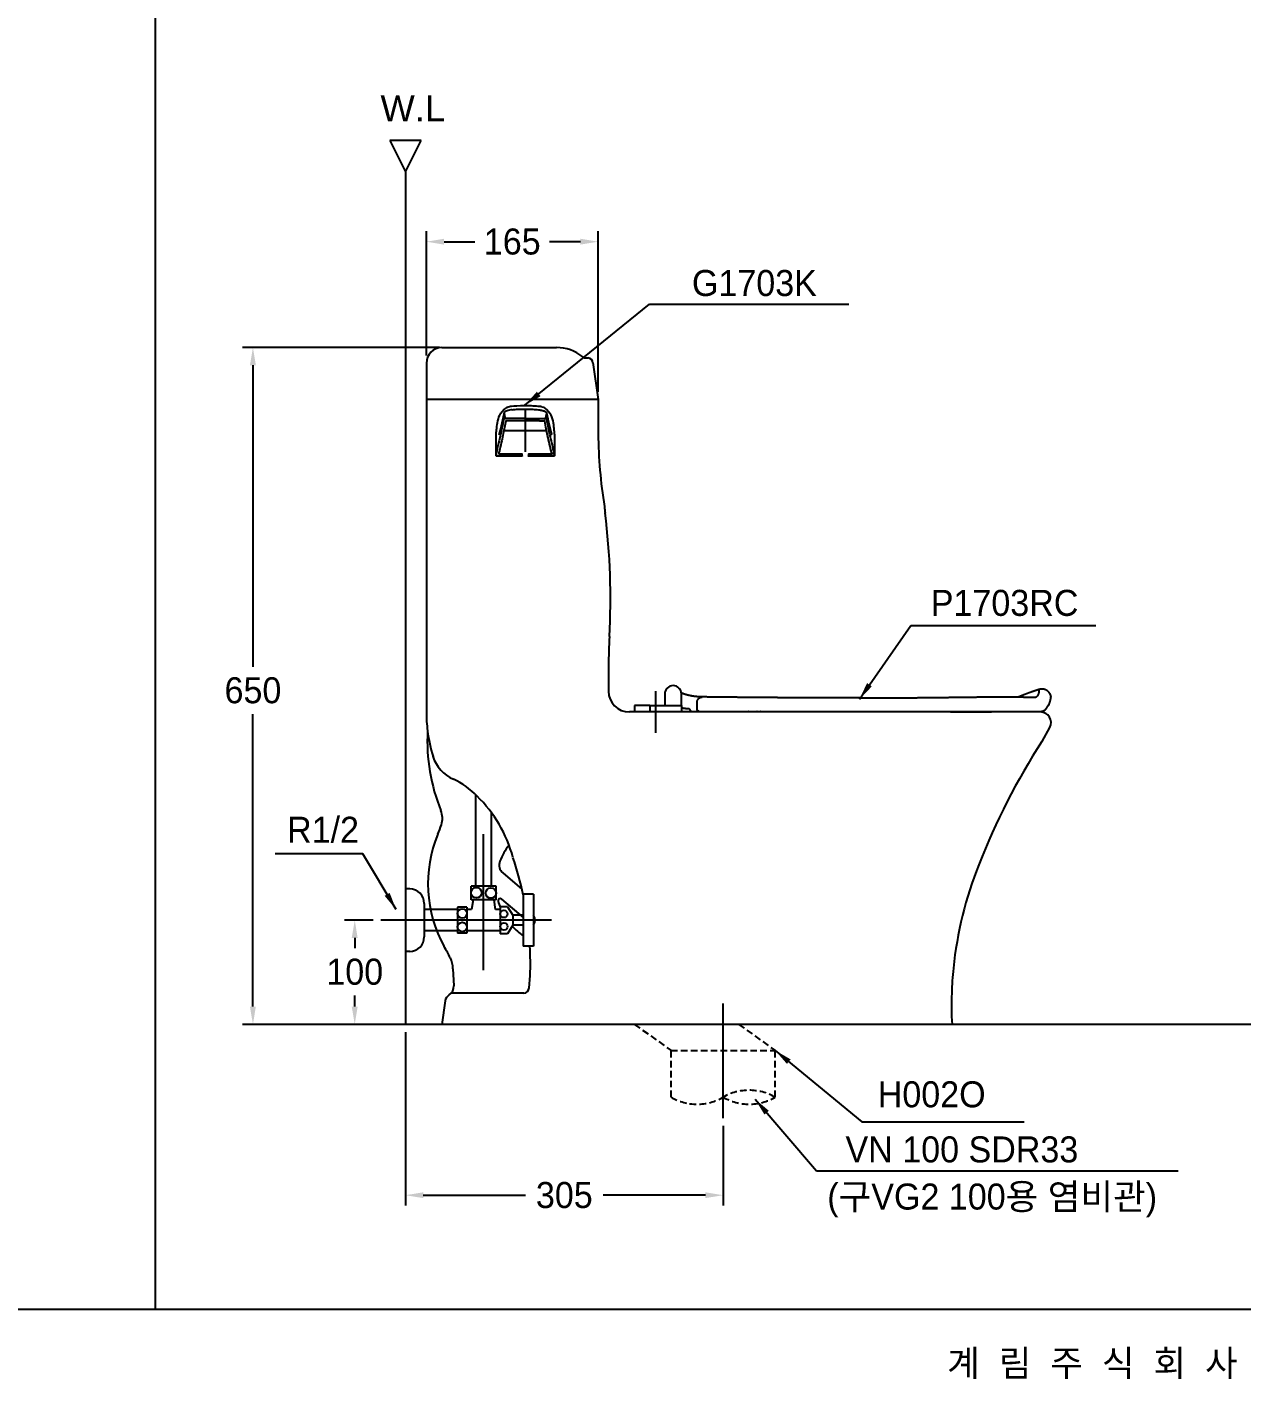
# Model space of a CAD drawing. Header units: millimetres. Extents: x 0 to 3847, y -67 to 2530.
# Drawn here: x 1923 to 3090, y -67 to 1232 of the extents above; entities that cross this region are included whole.
import ezdxf
from ezdxf.enums import TextEntityAlignment as Align
from ezdxf.lldxf.tags import DXFTag

# ---------------------------------------------------------------- set-up
doc = ezdxf.new("R2010")
doc.units = ezdxf.units.MM
doc.linetypes.add('DASHED2', pattern=[9.525, 6.35, -3.175])
for name, color, linetype in [('TEXT', 7, 'Continuous'), ('내부선 및 부속', 4, 'Continuous'), ('도각라인', 255, 'Continuous'), ('외형선', 3, 'Continuous'), ('점선', 6, 'DASHED2'), ('중심선', 1, 'DASHED'), ('치수선', 7, 'Continuous')]:
    doc.layers.add(name, color=color, linetype=linetype)
doc.styles.add('____', font='')
doc.styles.add('타이틀', font='H2GTRM.TTF', dxfattribs={"height": 25})
doc.styles.get('____').set_extended_font_data('굴림')
tags = doc.linetypes.add('DASHDOT', pattern=[70, 31, -13, 13, -13]).pattern_tags.tags
tags[10:11] = [DXFTag(74, 4), DXFTag(75, 0), DXFTag(340, '0'), DXFTag(46, 0.0), DXFTag(50, 0.0), DXFTag(44, 0.0), DXFTag(45, 0.0)]
tags[8:9] = [DXFTag(74, 4), DXFTag(75, 0), DXFTag(340, '0'), DXFTag(46, 0.0), DXFTag(50, 0.0), DXFTag(44, 0.0), DXFTag(45, 0.0)]
tags[6:7] = [DXFTag(74, 4), DXFTag(75, 0), DXFTag(340, '0'), DXFTag(46, 0.0), DXFTag(50, 0.0), DXFTag(44, 0.0), DXFTag(45, 0.0)]
tags[4:5] = [DXFTag(74, 4), DXFTag(75, 0), DXFTag(340, '0'), DXFTag(46, 0.0), DXFTag(50, 0.0), DXFTag(44, 0.0), DXFTag(45, 0.0)]
tags = doc.linetypes.add('DASHED', pattern=[25.72, 12.86, -12.86]).pattern_tags.tags
tags[6:7] = [DXFTag(74, 4), DXFTag(75, 0), DXFTag(340, '0'), DXFTag(46, 0.0), DXFTag(50, 0.0), DXFTag(44, 0.0), DXFTag(45, 0.0)]
tags[4:5] = [DXFTag(74, 4), DXFTag(75, 0), DXFTag(340, '0'), DXFTag(46, 0.0), DXFTag(50, 0.0), DXFTag(44, 0.0), DXFTag(45, 0.0)]
doc.dimstyles.new('MSADIM', dxfattribs={"dimtxt": 33, "dimasz": 17, "dimexe": 10, "dimexo": 7.5, "dimgap": 10, "dimtad": 0, "dimtih": 1, "dimtoh": 1, "dimdec": 0, "dimzin": 1, "dimdsep": 46, "dimtxsty": '____', "dimcen": 11.25, "dimadec": 0, "dimazin": 0, "dimtfac": 1, "dimtdec": 0, "dimtix": 1, "dimtmove": 0, "dimatfit": 3, "dimfxl": 0, "dimtolj": 1, "dimtzin": 1, "dimarcsym": 0})

# ---------------------------------------------------------------- blocks, each defined once
blk = doc.blocks.new('*D41')
at = {"layer": '치수선', "color": 0, "linetype": 'Continuous', "lineweight": -2}
for p, q in [((2319.5, 923.7), (2130.4, 923.7)), ((2140.4, 906.7), (2140.4, 617.2)), ((2140.4, 290.7), (2140.4, 571.6)), ((2314.5, 273.7), (2130.4, 273.7))]:
    blk.add_line(p, q, dxfattribs=at)
at = {"layer": '치수선', "color": 0, "linetype": 'Continuous'}
for points in [[(2137.5, 906.7), (2143.2, 906.7), (2140.4, 923.7)], [(2137.5, 290.7), (2143.2, 290.7), (2140.4, 273.7)]]:
    blk.add_solid(points, dxfattribs=at)
at = {"layer": '치수선', "color": 0, "linetype": 'Continuous', "insert": (2140.4, 594.4), "char_height": 25, "attachment_point": 5, "style": '____'}
blk.add_mtext('\\A1;650', dxfattribs=at)
blk = doc.blocks.new('*D35')
at = {"layer": '치수선', "color": 0, "linetype": 'Continuous', "lineweight": -2}
for p, q in [((2287, 266.2), (2287, 99.6)), ((2592, 176.2), (2592, 99.6)), ((2304, 109.6), (2402.2, 109.6)), ((2575, 109.6), (2476.8, 109.6))]:
    blk.add_line(p, q, dxfattribs=at)
at = {"layer": '치수선', "color": 0, "linetype": 'Continuous'}
for points in [[(2304, 112.4), (2304, 106.8), (2287, 109.6)], [(2575, 112.4), (2575, 106.8), (2592, 109.6)]]:
    blk.add_solid(points, dxfattribs=at)
at = {"layer": '치수선', "color": 0, "linetype": 'Continuous', "insert": (2439.5, 109.6), "char_height": 25, "attachment_point": 5, "style": '____'}
blk.add_mtext('\\A1;305', dxfattribs=at)
blk = doc.blocks.new('*D36')
at = {"layer": '치수선', "color": 0, "linetype": 'Continuous', "lineweight": -2}
for p, q in [((2307, 916.2), (2307, 1035.4)), ((2472, 881.2), (2472, 1035.4)), ((2324, 1025.4), (2353.5, 1025.4)), ((2455, 1025.4), (2425.4, 1025.4))]:
    blk.add_line(p, q, dxfattribs=at)
at = {"layer": '치수선', "color": 0, "linetype": 'Continuous'}
for points in [[(2324, 1028.2), (2324, 1022.6), (2307, 1025.4)], [(2455, 1028.2), (2455, 1022.6), (2472, 1025.4)]]:
    blk.add_solid(points, dxfattribs=at)
at = {"layer": '치수선', "color": 0, "linetype": 'Continuous', "insert": (2389.5, 1025.4), "char_height": 25, "attachment_point": 5, "style": '____'}
blk.add_mtext('\\A1;165', dxfattribs=at)
blk = doc.blocks.new('*D43')
at = {"layer": '치수선', "color": 0, "linetype": 'Continuous', "lineweight": -2}
for p, q in [((2255.9, 373.7), (2228.2, 373.7)), ((2238.2, 356.7), (2238.2, 347)), ((2238.2, 290.7), (2238.2, 301.3)), ((2299.5, 273.7), (2228.2, 273.7))]:
    blk.add_line(p, q, dxfattribs=at)
at = {"layer": '치수선', "color": 0, "linetype": 'Continuous'}
for points in [[(2235.3, 356.7), (2241, 356.7), (2238.2, 373.7)], [(2235.3, 290.7), (2241, 290.7), (2238.2, 273.7)]]:
    blk.add_solid(points, dxfattribs=at)
at = {"layer": '치수선', "color": 0, "linetype": 'Continuous', "insert": (2238.2, 324.1), "char_height": 25, "attachment_point": 5, "style": '____'}
blk.add_mtext('\\A1;100', dxfattribs=at)

msp = doc.modelspace()

# ---------------------------------------------------------------- linework, layer by layer
msp.add_line((1800, 0), (2046.8, 0))
at = {"layer": '내부선 및 부속'}
for p, q in [((2472, 873.7), (2307, 873.7)), ((2380.4, 419.1), (2398.8, 403.6)), ((2379.1, 394), (2400, 376.3)), ((2405.6, 308.3), (2406.7, 320.7)), ((2400.6, 303.7), (2330.9, 303.7))]:
    msp.add_line(p, q, dxfattribs=at)
at = {"layer": '내부선 및 부속', "linetype": 'Continuous'}
for p, q in [((2536, 591), (2536, 580)), ((2552, 580), (2552, 591)), ((2507, 580), (2507, 574)), ((2521.5, 580), (2507, 580)), ((2521.5, 580), (2552, 580)), ((2521.5, 580), (2521.5, 574)), ((2552, 580), (2552, 574)), ((2354.5, 406.4), (2354.5, 494.1)), ((2369.5, 406.4), (2369.5, 477)), ((2291, 403.7), (2287, 403.7)), ((2350, 393.4), (2350, 406.4)), ((2374, 406.4), (2350, 406.4)), ((2374, 393.4), (2374, 406.4)), ((2305, 389.7), (2305, 357.7)), ((2374, 393.4), (2350, 393.4)), ((2352, 393.4), (2350.5, 383.9)), ((2373.5, 383.9), (2372, 393.4)), ((2379.1, 394), (2397.5, 378.4)), ((2410, 398.7), (2400, 398.7)), ((2400, 398.7), (2400, 348.7)), ((2410, 398.7), (2410, 348.7)), ((2337, 383.9), (2305, 383.9)), ((2346, 386.2), (2337, 386.2)), ((2337, 386.2), (2337, 361.2)), ((2346, 386.2), (2346, 361.2)), ((2350.5, 383.9), (2346, 383.9)), ((2378, 383.9), (2373.5, 383.9)), ((2378, 386.7), (2378, 360.7)), ((2385, 386.7), (2378, 386.7)), ((2385, 386.7), (2390, 378.4)), ((2400, 378.4), (2390, 378.4)), ((2390, 378.4), (2390, 368.9)), ((2390, 368.9), (2385, 360.7)), ((2400, 368.9), (2390, 368.9)), ((2337, 363.4), (2305, 363.4)), ((2346, 361.2), (2337, 361.2)), ((2378, 363.4), (2346, 363.4)), ((2385, 360.7), (2378, 360.7)), ((2291, 343.7), (2287, 343.7)), ((2410, 348.7), (2400, 348.7))]:
    msp.add_line(p, q, dxfattribs=at)
for centre, radius in [((2355, 400.1), 5), ((2369, 399.8), 5), ((2341.5, 380.2), 4.5), ((2381.5, 379.7), 3.5), ((2341.5, 367.2), 4.5), ((2381.5, 367.7), 3.5)]:
    msp.add_circle(centre, radius, dxfattribs=at)
for centre, radius, start, end in [((2544, 591), 8, 0, 180), ((2291, 389.7), 14, 0, 90), ((2377.8, 392.5), 2, 49.7266, 196.1274), ((2433.5, 408.6), 60, 196.1274, 202.3312), ((2403.6, 373.7), 7.84, 324.9654, 35.0346), ((2433.5, 408.6), 60, 222.6891, 236.0592), ((2291, 357.7), 14, 270, 360)]:
    msp.add_arc(centre, radius, start, end, dxfattribs=at)
at = {"layer": '내부선 및 부속'}
for centre, radius, start, end in [((2452, 573.5), 145, 187.1352, 197.0577), ((2346.8, 541.3), 35, 196.8181, 246.9085), ((2298.5, 437), 80, 44.2977, 64.3683), ((2264.7, 400.1), 130, 15.1783, 45.5415), ((2433.5, 408.6), 60, 141.7469, 158.7648), ((2386.9, 426.7), 10, 158.7648, 229.7266), ((2086.9, 331.9), 320, 11.9214, 18.621), ((2377.8, 392.5), 2, 49.7266, 196.1274), ((2433.5, 408.6), 60, 196.1274, 202.3312), ((2433.5, 408.6), 60, 222.6891, 236.0592), ((2086.9, 331.9), 320, 357.9938, 3.0037), ((2400.6, 308.7), 5, 270, 0)]:
    msp.add_arc(centre, radius, start, end, dxfattribs=at)
at = {"layer": '내부선 및 부속', "linetype": 'Continuous'}
for points, degree in [([(2374, 820.2), (2373.8, 839.2), (2374.3, 843), (2374.9, 849.5), (2376.3, 857.4), (2378.9, 861.5), (2381.6, 864.4)], 3), ([(2422.4, 864.4), (2425.1, 861.5), (2427.7, 857.4), (2429.1, 849.5), (2429.7, 843), (2430.2, 839.2), (2430, 820.2)], 3), ([(2402, 855.7), (2392.3, 855.7), (2382.6, 855.7)], 2), ([(2402, 853.4), (2392.9, 853.4), (2383.8, 853.4)], 2), ([(2402, 855.7), (2411.7, 855.7), (2421.3, 855.7)], 2), ([(2415.7, 853.4), (2408.8, 853.4), (2402, 853.4)], 2), ([(2415.7, 853.4), (2417.3, 853.4), (2419, 853.4)], 2), ([(2419, 853.4), (2419.2, 853.4), (2419.5, 853.4)], 2), ([(2419.5, 853.4), (2419.9, 853.4), (2420.2, 853.4)], 2), ([(2384.9, 819.3), (2380, 819.3), (2375, 819.3)], 2), ([(2398.9, 821.3), (2387.7, 821.3), (2376.5, 821.3)], 2), ([(2398.4, 819.3), (2391.7, 819.3), (2384.9, 819.3)], 2), ([(2398.9, 819.6), (2398.9, 820.5), (2398.9, 821.3)], 2), ([(2427.5, 821.3), (2416.3, 821.3), (2405.1, 821.3)], 2), ([(2405.1, 821.3), (2405.1, 820.5), (2405.1, 819.6)], 2), ([(2419.1, 819.3), (2412.3, 819.3), (2405.6, 819.3)], 2), ([(2429, 819.3), (2424, 819.3), (2419.1, 819.3)], 2), ([(2560.2, 589.4), (2558.5, 589.8), (2556.8, 590.2), (2555.1, 590.7), (2553.5, 591.3), (2551.9, 592)], 5), ([(2810.5, 574.3), (2810.5, 574), (2810.5, 573.7)], 2), ([(2810.5, 573.7), (2828.3, 573.7), (2846.1, 573.7)], 2), ([(2846.1, 573.7), (2847.9, 573.7), (2849.8, 573.7)], 2), ([(2849.8, 573.7), (2849.8, 574), (2849.8, 574.3)], 2)]:
    msp.add_open_spline(points, degree=degree, dxfattribs=at)
for points, weights, degree, knots in [([(2381.6, 860.9), (2381.1, 858.7), (2380.6, 856.5), (2380.2, 854.4), (2379.6, 851.9), (2379.1, 849.4), (2378.5, 846.9), (2378, 844.9), (2377.4, 842.8), (2376.8, 840.8), (2376.8, 840.5), (2376.7, 840.3), (2376.6, 840.1)], [1, 0.999993215781, 0.999993215781, 1, 0.999932379462, 0.999932379462, 1, 0.999776751734, 0.999776751734, 1, 0.999977807049, 0.99995914707, 0.999944020528], 3, [0, 0, 0, 0, 0.312117, 0.312117, 0.312117, 0.66706, 0.66706, 0.66706, 0.965191, 0.965191, 0.965191, 1, 1, 1, 1]), ([(2381.6, 860.9), (2381.6, 860.7), (2381.6, 860.6), (2381.7, 860.4), (2381.7, 860.2), (2381.9, 859.4), (2382, 858.7), (2382.3, 857.2), (2382.6, 855.7)], [1, 0.999987984076, 1, 0.999999995809, 1, 0.999999942258, 1, 0.999999826774, 1], 2, [0, 0, 0, 0.059647, 0.059647, 0.133124, 0.133124, 0.427006, 0.427006, 1, 1, 1]), ([(2414.6, 864), (2415.9, 863.9), (2419.3, 863.1), (2421, 862.7), (2422.2, 861.4), (2422.3, 861.2), (2422.4, 860.9), (2422.4, 860.9), (2422.4, 860.9)], [1, 0.997883440926, 1, 0.952294107039, 1, 0.980334525453, 1, 0.99994384218, 1], 2, [0, 0, 0, 0.55492, 0.55492, 0.932972, 0.932972, 0.994516, 0.994516, 1, 1, 1]), ([(2422.4, 860.9), (2422.4, 860.7), (2422.3, 860.6), (2422.3, 860.4), (2422.3, 860.2), (2422.1, 859.4), (2422, 858.7), (2421.6, 857.2), (2421.3, 855.7)], [1, 0.999987984076, 1, 0.999999995809, 1, 0.999999942258, 1, 0.999999826774, 1], 2, [0, 0, 0, 0.059647, 0.059647, 0.133124, 0.133124, 0.427006, 0.427006, 1, 1, 1]), ([(2422.4, 860.9), (2422.9, 858.7), (2423.4, 856.5), (2423.8, 854.4), (2424.3, 851.9), (2424.9, 849.4), (2425.5, 846.9), (2426, 844.9), (2426.6, 842.8), (2427.2, 840.8), (2427.2, 840.5), (2427.3, 840.3), (2427.4, 840.1)], [1, 0.999993215781, 0.999993215781, 1, 0.999932379462, 0.999932379462, 1, 0.999776751734, 0.999776751734, 1, 0.999977807049, 0.99995914707, 0.999944020528], 3, [0, 0, 0, 0, 0.312117, 0.312117, 0.312117, 0.66706, 0.66706, 0.66706, 0.965191, 0.965191, 0.965191, 1, 1, 1, 1]), ([(2890.8, 587.5), (2890.8, 587.5), (2890.7, 587.5), (2890.6, 587.5), (2890.5, 587.5), (2890.4, 587.5), (2890.3, 587.5), (2889.9, 587.5), (2889.5, 587.5), (2889.2, 587.5), (2888.9, 587.5), (2888.6, 587.5), (2887.9, 587.6), (2887.2, 587.6), (2886.6, 587.6), (2883.7, 587.7), (2880.8, 587.8), (2878.6, 587.8), (2873, 587.9), (2867.5, 588), (2864.1, 588), (2858.2, 588), (2852.3, 587.9), (2849.8, 587.9), (2846, 587.9), (2842.1, 587.9), (2840.8, 587.8), (2835.6, 587.8), (2830.3, 587.7), (2826.3, 587.7), (2818.4, 587.6), (2810.4, 587.5), (2806.4, 587.4), (2798.2, 587.3), (2790, 587.2), (2785.8, 587.2), (2777.1, 587.1), (2768.3, 587.1), (2763.8, 587.1), (2757.3, 587.1), (2750.8, 587.1), (2748.9, 587.1), (2739.8, 587.1), (2730.6, 587.1), (2723.4, 587.1), (2716.3, 587.2), (2709.1, 587.2), (2704.6, 587.2), (2700.2, 587.2), (2695.8, 587.2), (2691.3, 587.2), (2686.9, 587.2), (2684.9, 587.2), (2682.9, 587.2), (2680.9, 587.2), (2678.9, 587.2), (2676.9, 587.2), (2675.1, 587.2), (2673.3, 587.2), (2671.5, 587.3), (2667.6, 587.3), (2663.7, 587.3), (2661.6, 587.3), (2651.3, 587.4), (2641.1, 587.5), (2633, 587.5), (2616.7, 587.7), (2600.5, 587.8), (2592.3, 587.9), (2584.2, 588), (2576, 588.1), (2576, 588.1), (2575.9, 588.1), (2575.9, 588.1), (2575.8, 588.1), (2575.8, 588.1), (2575.3, 588.1), (2574.8, 588.1), (2574.3, 588.1), (2573.5, 588.1), (2572.6, 588.1), (2572.3, 588.1), (2571.7, 588.1), (2571, 588.2), (2570.7, 588.2), (2570.2, 588.2), (2569.6, 588.2), (2569.3, 588.2), (2569, 588.2), (2568.8, 588.3), (2568.2, 588.3), (2567.7, 588.3), (2567.2, 588.4), (2566.7, 588.4), (2566.1, 588.5), (2564.9, 588.6), (2563.7, 588.8), (2562.5, 588.9), (2561.4, 589.2), (2560.2, 589.4)], [1, 1, 1, 1, 1, 1, 1, 1, 1, 1, 1, 1, 1, 1, 1, 1, 1, 1, 1, 1, 1, 1, 1, 1, 1, 1, 1, 1, 1, 1, 1, 1, 1, 1, 1, 1, 1, 1, 1, 1, 1, 1, 1, 1, 1, 1, 1, 0.999999853317, 0.999999780208, 0.999999780208, 0.999999853317, 1, 1, 1, 1, 1, 1, 1, 1, 1, 1, 1, 1, 1, 1, 1, 1, 1, 1, 1, 1, 1, 1, 1, 1, 1, 1, 1, 1, 1, 1, 1, 1, 1, 1, 1, 1, 1, 1, 1, 1, 1, 1, 1, 1, 0.999399893917, 0.999099840875, 0.999099840875, 0.999399893917, 1], 5, [0, 0, 0, 0, 0, 0, 0.000913, 0.000913, 0.000913, 0.002219, 0.002219, 0.002219, 0.006938, 0.006938, 0.006938, 0.006938, 0.006938, 0.017501, 0.017501, 0.017501, 0.051738, 0.051738, 0.051738, 0.104192, 0.104192, 0.104192, 0.143595, 0.143595, 0.143595, 0.163907, 0.163907, 0.163907, 0.225741, 0.225741, 0.225741, 0.287838, 0.287838, 0.287838, 0.353563, 0.353563, 0.353563, 0.423994, 0.423994, 0.423994, 0.454521, 0.454521, 0.454521, 0.566317, 0.566317, 0.566317, 0.566317, 0.566317, 0.635585, 0.635585, 0.635585, 0.635585, 0.635585, 0.638701, 0.638701, 0.638701, 0.638701, 0.638701, 0.666552, 0.666552, 0.666552, 0.699681, 0.699681, 0.699681, 0.826046, 0.826046, 0.826046, 0.953082, 0.953082, 0.953082, 0.953082, 0.953082, 0.956199, 0.956199, 0.956199, 0.956199, 0.956199, 0.96395, 0.96395, 0.96395, 0.969161, 0.969161, 0.969161, 0.973836, 0.973836, 0.973836, 0.978138, 0.978138, 0.978138, 0.978138, 0.978138, 0.981255, 0.981255, 0.981255, 0.981255, 0.981255, 1, 1, 1, 1, 1, 1]), ([(2905.4, 581.7), (2905.6, 582.1), (2905.7, 582.4), (2905.8, 582.8), (2906.1, 583.7), (2906.4, 584.6), (2906.5, 585.1), (2906.7, 585.9), (2906.8, 586.6), (2906.8, 586.9), (2906.9, 587.3), (2907, 587.8), (2907, 588), (2907, 588.2), (2907, 588.4), (2907, 588.5), (2907, 588.6), (2907, 588.7), (2907, 588.9), (2906.9, 589), (2906.6, 590.4), (2905.9, 591.7), (2905, 592.9), (2903.9, 593.9), (2902.6, 594.6), (2901.3, 595.3), (2899.9, 595.7), (2898.4, 595.9), (2896.9, 595.7), (2895.5, 595.3), (2895, 595.1), (2894.4, 594.9), (2893.9, 594.8), (2892.7, 594.4), (2891.6, 594), (2891, 593.8), (2889.3, 593.2), (2887.7, 592.7), (2886.6, 592.3), (2883.7, 591.2), (2880.8, 590.1), (2879, 589.4), (2877.2, 588.7), (2875.4, 587.9)], [0.999999998603, 0.999999998603, 0.999999998603, 0.999999998603, 0.999999998603, 0.999999998603, 0.999999998603, 0.999999998603, 0.999999998603, 0.999999998603, 0.999999998603, 0.999999998603, 0.999999998603, 0.999999998603, 0.999999998603, 0.996506454421, 0.994759682098, 0.994759682563, 0.996506454887, 1, 0.967478100661, 0.951217151224, 0.951217151224, 0.967478100661, 1, 0.967478100661, 0.951217151224, 0.951217151224, 0.967478100661, 1, 1, 1, 1, 1, 1, 1, 1, 1, 1, 1, 1, 1, 1, 1], 5, [0, 0, 0, 0, 0, 0, 0.046292, 0.046292, 0.046292, 0.10715, 0.10715, 0.10715, 0.135988, 0.135988, 0.135988, 0.160017, 0.160017, 0.160017, 0.160017, 0.160017, 0.172179, 0.172179, 0.172179, 0.172179, 0.172179, 0.34022, 0.34022, 0.34022, 0.34022, 0.34022, 0.50826, 0.50826, 0.50826, 0.50826, 0.50826, 0.574122, 0.574122, 0.574122, 0.645435, 0.645435, 0.645435, 0.777328, 0.777328, 0.777328, 1, 1, 1, 1, 1, 1]), ([(2552, 577.8), (2552.2, 577.8), (2552.4, 577.7), (2552.6, 577.7), (2553.3, 577.6), (2554, 577.4), (2554.4, 577.4), (2554.9, 577.3), (2555.4, 577.3), (2555.5, 577.3), (2555.6, 577.3), (2555.6, 577.3), (2555.7, 577.2), (2555.8, 577.2), (2556.1, 577.2), (2556.4, 577.2), (2556.7, 577.2), (2557, 577.2), (2557.3, 577.2), (2557.3, 577.2), (2557.3, 577.2), (2557.3, 577.2), (2557.3, 577.2), (2557.3, 577.2), (2557.5, 577.2), (2557.7, 577.2), (2557.9, 577.2), (2558, 577.2), (2558.2, 577.2), (2558.7, 577.2), (2559.2, 577.1), (2559.6, 576.7), (2559.9, 576.3), (2560.1, 575.9), (2560.2, 575.6), (2560.2, 575.4), (2560.3, 575.2), (2560.5, 575.1), (2560.6, 574.9), (2560.9, 574.7), (2561.1, 574.5), (2561.4, 574.4), (2561.7, 574.3), (2562, 574.3), (2562.1, 574.3), (2562.2, 574.3), (2562.2, 574.3), (2562.3, 574.3), (2562.4, 574.3), (2563.8, 574.3), (2565.1, 574.3), (2566.3, 574.3), (2567.6, 574.3), (2568.9, 574.3), (2568.9, 574.3), (2569, 574.3), (2569, 574.3), (2569, 574.3), (2569.1, 574.3)], [0.967286752056, 0.967286752056, 0.967286752056, 0.967286752056, 0.967286752056, 0.967286752056, 0.967286752056, 0.967286752056, 0.967286752056, 0.967266712322, 0.967256692689, 0.967256692689, 0.967266712322, 0.967286752056, 0.967113102305, 0.96702627743, 0.96702627743, 0.967113102305, 0.967286752056, 0.967286752056, 0.967286752056, 0.967286752056, 0.967286752056, 0.967286752056, 0.967286752056, 0.967286752056, 0.967286752056, 0.967286752056, 0.967286752056, 0.895267622962, 0.85925805795, 0.85925805795, 0.895267622962, 0.967286752056, 0.959331765752, 0.95862559786, 0.965168247449, 0.978959714518, 1, 0.969464427777, 0.9541966412, 0.9541966412, 0.969464427777, 1, 1, 1, 1, 1, 1, 1, 1, 1, 1, 1, 1, 1, 1, 1, 1], 5, [0, 0, 0, 0, 0, 0, 0.049936, 0.049936, 0.049936, 0.174378, 0.174378, 0.174378, 0.174378, 0.174378, 0.190351, 0.190351, 0.190351, 0.190351, 0.190351, 0.266443, 0.266443, 0.266443, 0.266443, 0.266443, 0.316423, 0.316423, 0.316423, 0.316423, 0.316423, 0.361098, 0.361098, 0.361098, 0.361098, 0.361098, 0.485053, 0.485053, 0.485053, 0.485053, 0.485053, 0.539165, 0.539165, 0.539165, 0.539165, 0.539165, 0.617697, 0.617697, 0.617697, 0.617697, 0.617697, 0.633401, 0.633401, 0.633401, 0.633401, 0.633401, 0.95002, 0.95002, 0.95002, 0.95002, 0.95002, 1, 1, 1, 1, 1, 1]), ([(2569.1, 574.3), (2576, 574.3), (2583, 574.3), (2590, 574.3), (2596.9, 574.3), (2603.9, 574.3), (2606.5, 574.3), (2609.1, 574.3), (2611.7, 574.3), (2614.3, 574.3), (2616.9, 574.3), (2615.6, 574.3), (2614.3, 574.3), (2620.9, 574.3), (2622.2, 574.3), (2623.5, 574.3), (2623.9, 574.3), (2624.3, 574.3), (2624.7, 574.3), (2625.1, 574.3), (2625.4, 574.3), (2645.7, 574.3), (2666, 574.3), (2686.3, 574.3), (2706.5, 574.3), (2726.8, 574.3), (2738.5, 574.3), (2750.3, 574.3), (2762, 574.3), (2773.8, 574.3), (2785.5, 574.3), (2793, 574.3), (2800.5, 574.3), (2808.1, 574.3), (2815.6, 574.3), (2823.1, 574.3), (2830.8, 574.3), (2842, 574.3), (2856.6, 574.3), (2874.7, 574.3), (2896.2, 574.3), (2896.2, 574.3), (2896.2, 574.3), (2896.2, 574.3), (2896.3, 574.3), (2896.3, 574.3), (2896.7, 574.3), (2897.1, 574.3), (2897.5, 574.4), (2897.9, 574.4), (2898.3, 574.4), (2898.4, 574.5), (2898.5, 574.5), (2898.5, 574.5), (2898.7, 574.5), (2898.8, 574.5), (2898.9, 574.5), (2899.1, 574.6), (2899.3, 574.6), (2899.4, 574.7), (2899.7, 574.8), (2900.1, 574.9), (2900.3, 575), (2900.5, 575.1), (2900.7, 575.2), (2901, 575.4), (2901.2, 575.6), (2901.4, 575.8), (2901.6, 576), (2901.8, 576.2), (2901.9, 576.2), (2901.9, 576.3), (2901.9, 576.3), (2902, 576.4), (2902.1, 576.5), (2902.1, 576.6), (2902.3, 576.7), (2902.4, 576.9), (2902.5, 577), (2902.8, 577.5), (2903.1, 577.9), (2903.3, 578.3), (2903.7, 578.8), (2904, 579.4), (2904.2, 579.6), (2904.3, 579.8), (2904.4, 580), (2904.4, 580), (2904.4, 580), (2904.5, 580), (2904.5, 580), (2904.5, 580), (2904.6, 580.2), (2904.7, 580.4), (2904.8, 580.5), (2905, 580.9), (2905.2, 581.2), (2905.2, 581.4), (2905.3, 581.5), (2905.4, 581.7)], [0.999999923632, 0.999999923632, 0.999999923632, 0.999999923632, 0.999999923632, 0.999999923632, 0.999999923632, 0.999999923632, 0.999999923632, 0.999999923632, 0.999999923632, 0.999999923632, 0.999999923632, 0.999999923632, 0.999999923632, 0.999999923632, 0.999999923632, 0.999999923632, 0.999999923632, 0.999999923632, 0.999999923632, 0.999999923632, 0.999999923632, 0.999999923632, 0.999999923632, 0.999999923632, 0.999999923632, 0.999999923632, 0.999999923632, 0.999999923632, 0.999999923632, 0.999999923632, 0.999999923632, 0.999999923632, 0.999999923632, 0.999999923632, 0.999999923632, 0.999999923632, 0.999999923632, 0.999999923632, 0.999999923632, 0.999999770429, 0.999999693595, 0.999999693595, 0.999999770429, 0.999999923632, 0.99906108994, 0.998591680545, 0.998591695912, 0.999061135575, 1, 1, 1, 1, 1, 1, 1, 1, 1, 1, 1, 1, 1, 1, 1, 0.996158593798, 0.994237890464, 0.994237890464, 0.996158593798, 1, 1, 1, 1, 1, 1, 1, 1, 1, 1, 1, 1, 1, 1, 1, 1, 1, 1, 1, 1, 1, 1, 1, 1, 1, 1, 1, 1, 1, 1, 1], 5, [0, 0, 0, 0, 0, 0, 0.115794, 0.115794, 0.115794, 0.115794, 0.115794, 0.159043, 0.159043, 0.159043, 0.159043, 0.159043, 0.16237, 0.16237, 0.16237, 0.16237, 0.16237, 0.168783, 0.168783, 0.168783, 0.168783, 0.168783, 0.505975, 0.505975, 0.505975, 0.505975, 0.505975, 0.701227, 0.701227, 0.701227, 0.701227, 0.701227, 0.826353, 0.826353, 0.826353, 0.826353, 0.826353, 0.954751, 0.954751, 0.954751, 0.954751, 0.954751, 0.954963, 0.954963, 0.954963, 0.954963, 0.954963, 0.961745, 0.961745, 0.961745, 0.961745, 0.961745, 0.962998, 0.962998, 0.962998, 0.964133, 0.964133, 0.964133, 0.966235, 0.966235, 0.966235, 0.97021, 0.97021, 0.97021, 0.97021, 0.97021, 0.975127, 0.975127, 0.975127, 0.975127, 0.975127, 0.976102, 0.976102, 0.976102, 0.977136, 0.977136, 0.977136, 0.979446, 0.979446, 0.979446, 0.986363, 0.986363, 0.986363, 0.990407, 0.990407, 0.990407, 0.990407, 0.990407, 0.993734, 0.993734, 0.993734, 0.993734, 0.993734, 0.997018, 0.997018, 0.997018, 1, 1, 1, 1, 1, 1])]:
    msp.add_rational_spline(points, weights, degree=degree, knots=knots, dxfattribs=at)
for points, weights in [([(2381.6, 864.4), (2382.6, 865.2), (2383.6, 865.9)], [0.985738738899, 0.990946020927, 1]), ([(2401.2, 864.5), (2401.6, 864.5), (2402, 864.5)], [1, 0.999960743356, 1]), ([(2402, 864.5), (2402.4, 864.5), (2402.8, 864.5)], [1, 0.999960144982, 1]), ([(2420.4, 865.9), (2421.4, 865.2), (2422.4, 864.4)], [1, 0.990702478211, 0.985087922767]), ([(2381.2, 854.6), (2381.5, 855.7), (2382.6, 855.7)], [1, 0.776711176046, 1]), ([(2383.8, 853.4), (2383.4, 853.4), (2383.3, 853)], [1, 0.814264784015, 1]), ([(2420.7, 853), (2420.6, 853.4), (2420.2, 853.4)], [1, 0.806063615627, 1]), ([(2421.3, 855.7), (2422.5, 855.7), (2422.8, 854.6)], [1, 0.776710954391, 1]), ([(2375, 819.3), (2374, 819.2), (2374, 820.2)], [1, 0.720982547719, 1]), ([(2398.9, 819.5), (2398.7, 819.2), (2398.4, 819.3)], [1, 0.764579070622, 1]), ([(2398.9, 821.4), (2398.9, 821.3), (2398.9, 821.3)], [1, 0.994226906912, 1]), ([(2398.9, 819.6), (2398.9, 819.6), (2398.9, 819.5)], [1, 0.981444055672, 1]), ([(2405.1, 821.3), (2405.1, 821.3), (2405.1, 821.4)], [1, 0.994226906912, 1]), ([(2405.1, 819.5), (2405.1, 819.6), (2405.1, 819.6)], [1, 0.981444055672, 1]), ([(2405.6, 819.3), (2405.3, 819.2), (2405.1, 819.5)], [1, 0.764579070622, 1]), ([(2427.3, 822.6), (2427.4, 822), (2427.5, 821.4)], [1, 0.999609714839, 1]), ([(2427.5, 821.4), (2427.5, 821.3), (2427.5, 821.3)], [1, 0.994097979737, 1]), ([(2430, 820.2), (2430, 819.2), (2429, 819.3)], [1, 0.720938731321, 1]), ([(2567, 583), (2567.1, 588.1), (2572, 588)], [1, 0.702105883836, 1]), ([(2567.1, 576.3), (2567.1, 579.7), (2567, 583)], [1, 0.999996500555, 1]), ([(2569.1, 574.3), (2567.1, 574.4), (2567.1, 576.3)], [1, 0.707181497806, 1])]:
    msp.add_rational_spline(points, weights, degree=2, dxfattribs=at)
for points, knots in [([(2389.4, 864), (2387.7, 863.8), (2386, 863.5), (2383.3, 862.7), (2382.2, 862.1), (2381.7, 861.3), (2381.6, 861.1), (2381.6, 860.9)], [0, 0, 0, 0, 0.438559, 0.438559, 0.877118, 0.877118, 1, 1, 1, 1]), ([(2383.6, 865.9), (2383.9, 866.1), (2384.5, 866.4), (2386, 867), (2387.7, 867.4), (2390.8, 867.7), (2395.5, 868), (2402, 868.1)], [0, 0, 0, 0, 0.058572, 0.117144, 0.247846, 0.340096, 1, 1, 1, 1]), ([(2389.4, 864), (2390.3, 864.2), (2391.3, 864.3), (2393.1, 864.4), (2394.4, 864.4), (2397.4, 864.4), (2399.5, 864.5), (2401.2, 864.5)], [0, 0, 0, 0, 0.248726, 0.248726, 0.463381, 0.570705, 1, 1, 1, 1]), ([(2402, 868.1), (2407.3, 868), (2411.7, 867.9), (2417.2, 867.2), (2418.7, 866.7), (2419.8, 866.3), (2420.4, 865.9)], [0, 0, 0, 0, 0.743555, 0.816512, 0.880492, 1, 1, 1, 1]), ([(2402.8, 864.5), (2404.5, 864.5), (2406.2, 864.4), (2408.7, 864.4), (2410, 864.4), (2411.3, 864.3), (2412.7, 864.3), (2413.7, 864.2), (2414.6, 864)], [0, 0, 0, 0, 0.428367, 0.428367, 0.643124, 0.750507, 0.750507, 1, 1, 1, 1]), ([(2381.2, 854.6), (2380.6, 851.8), (2379.7, 846.9), (2378.3, 840.1), (2376.7, 832.8), (2375.2, 827.2), (2374.2, 822.5), (2374.2, 821.1), (2374, 820.2)], [0, 0, 0, 0, 0.243479, 0.424887, 0.589394, 0.882393, 0.921544, 1, 1, 1, 1]), ([(2383.3, 853), (2382.5, 849), (2381.3, 842.7), (2379.3, 833.8), (2378, 828.3), (2377, 824), (2376.6, 822.4), (2376.5, 821.3)], [0, 0, 0, 0, 0.377021, 0.595058, 0.847361, 0.901482, 1, 1, 1, 1]), ([(2427.3, 822.6), (2426.1, 828.1), (2424.1, 835.7), (2422.1, 845.9), (2421.2, 850.5), (2420.7, 853)], [0, 0, 0, 0, 0.542985, 0.752833, 1, 1, 1, 1]), ([(2430, 820.2), (2429.8, 820.9), (2429.8, 822.3), (2428.4, 828.9), (2426.3, 836.8), (2424.3, 846.9), (2423.3, 851.8), (2422.8, 854.6)], [0, 0, 0, 0, 0.060392, 0.117607, 0.575113, 0.756521, 1, 1, 1, 1]), ([(2894.3, 589.7), (2893.8, 588.8), (2893, 588.1), (2891.7, 587.6), (2891.3, 587.5), (2890.8, 587.5)], [0, 0, 0, 0, 0.711562, 0.711562, 1, 1, 1, 1]), ([(2895.5, 595.3), (2895.5, 595.2), (2895.5, 595.1), (2895.4, 594.6), (2895.4, 593.9), (2895.3, 592.9), (2895.1, 591.8), (2894.9, 590.9), (2894.6, 590.2), (2894.4, 589.8), (2894.3, 589.7)], [0, 0, 0, 0, 0.023722, 0.06132, 0.273591, 0.397849, 0.589998, 0.799717, 0.908152, 1, 1, 1, 1])]:
    msp.add_open_spline(points, degree=3, knots=knots, dxfattribs=at)
at = {"layer": '도각라인', "color": 7}
for q in [(2046.8, 2530), (3846.8, 0)]:
    msp.add_line((2046.8, 0), q, dxfattribs=at)
at = {"layer": '외형선', "linetype": 'Continuous'}
for p, q in [((2272, 1122.6), (2287, 1092.6)), ((2302, 1122.6), (2272, 1122.6)), ((2287, 1092.6), (2302, 1122.6)), ((2287, 1092.6), (2287, 273.7)), ((2307, 873.7), (2307, 573.3)), ((2482, 618.1), (2482, 593.7)), ((2897, 573.7), (2502, 573.7)), ((2905.7, 558.8), (2898.1, 545.3)), ((2332.5, 327.1), (2333.4, 310.8)), ((2324.9, 296.2), (2322, 273.7)), ((3740.9, 273.7), (2287, 273.7)), ((2812, 273.7), (2322, 273.7)), ((2812, 273.7), (2322, 273.7))]:
    msp.add_line(p, q, dxfattribs=at)
at = {"layer": '외형선'}
for p, q in [((2322, 923.7), (2432, 923.7)), ((2460.3, 913.7), (2462, 913.7)), ((2466.9, 909.4), (2472, 873.7)), ((2307, 908.7), (2307, 873.7))]:
    msp.add_line(p, q, dxfattribs=at)
for centre, radius, start, end in [((2322, 908.7), 15, 90, 180), ((2432, 883.7), 40, 51.0576, 90), ((2460.3, 918.7), 5, 231.0576, 270), ((2462, 908.7), 5, 0, 90), ((3471.9, 856.9), 1000, 179.0368, 180.9632), ((2971.9, 848.9), 500, 180.9175, 188.9501), ((1823.8, 683.1), 660, 356.7852, 7.1011)]:
    msp.add_arc(centre, radius, start, end, dxfattribs=at)
at = {"layer": '외형선', "linetype": 'Continuous'}
for centre, radius, start, end in [((2974.9, 826.5), 500, 186.366, 187.1011), ((2982, 618.1), 500, 176.7852, 180), ((2502, 593.7), 20, 180, 270), ((2452, 573.5), 145, 179.9191, 187.1361), ((2897, 563.7), 10, 330.7743, 90), ((2487.9, 546.2), 180, 177.0489, 201.9431), ((3444, 192.4), 650, 147.1235, 158.8378), ((2302.4, 471.5), 20, 342.3463, 21.9431), ((2433.5, 408.6), 125, 157.5643, 208.8229), ((2240.4, 491.2), 85, 335.7956, 342.3463), ((3171.5, 291.9), 360, 157.9545, 174.3149), ((2270.5, 311.3), 65, 23.8627, 34.7089), ((2302.6, 325.5), 30, 2.9734, 23.8627), ((3131.4, 292.8), 320, 173.7562, 178.0769), ((2334.6, 293.7), 10, 124.0912, 165.4785), ((2323.4, 310.2), 10, 304.0912, 2.9734), ((3046.3, 291.7), 235, 177.1086, 184.3933)]:
    msp.add_arc(centre, radius, start, end, dxfattribs=at)
at = {"layer": '점선'}
for p, q in [((2507, 273.7), (2542, 248.7)), ((2607, 273.7), (2642, 248.7)), ((2542, 248.7), (2642, 248.7)), ((2542, 203.7), (2542, 248.7)), ((2642, 203.7), (2642, 248.7))]:
    msp.add_line(p, q, dxfattribs=at)
for centre, start, end in [((2617, 160.4), 60, 120), ((2567, 247), 240, 300), ((2617, 247), 240, 300)]:
    msp.add_arc(centre, 50, start, end, dxfattribs=at)
at = {"layer": '중심선', "linetype": 'DASHDOT'}
for p, q in [((2402, 863.7), (2402, 823.7)), ((2422, 843.7), (2382, 843.7)), ((2527, 593.7), (2527, 553.7)), ((2362, 325.7), (2362, 456.5)), ((2427.2, 373.7), (2263.4, 373.7)), ((2592, 183.7), (2592, 293.7))]:
    msp.add_line(p, q, dxfattribs=at)
at = {"layer": '치수선', "linetype": 'Continuous'}
for p, q in [((2742.2, 180.2), (2881.1, 180.2)), ((2681.6, 133), (3029.2, 133))]:
    msp.add_line(p, q, dxfattribs=at)

# ---------------------------------------------------------------- texts
at = {"layer": 'TEXT', "style": '타이틀'}
for s, p in [('G1703K', (2622.1, 985.7)), ('P1703RC', (2862.4, 678.5)), ('계  림  주  식  회  사', (2946.8, -51.7))]:
    msp.add_text(s, height=25, dxfattribs=at).set_placement(p, align=Align.MIDDLE_CENTER)
at = {"layer": 'TEXT', "char_height": 25, "attachment_point": 1, "line_spacing_factor": 0.963855, "style": '타이틀'}
for s, insert, width in [('\\fArial;W.L', (2262.9, 1166), 248.993), ('\\A1;R1/2', (2173.2, 473.1), 248.993), ('\\A1; H002O', (2731.5, 219), 361.787)]:
    msp.add_mtext(s, dxfattribs=dict(at, insert=insert, width=width))
at = {"layer": '치수선', "linetype": 'Continuous', "style": '타이틀'}
for s, p in [('VN 100 SDR33', (2821.4, 153.6)), ('(구VG2 100용 염비관)', (2850.5, 108.3))]:
    msp.add_text(s, height=25, dxfattribs=at).set_placement(p, align=Align.MIDDLE_CENTER)

# ---------------------------------------------------------------- dimensions: what is measured, and where the dimension line sits
at = {"layer": '치수선', "linetype": 'Continuous'}
dim = msp.add_linear_dim(base=(2472, 1025.4), p1=(2307, 908.7), p2=(2472, 873.7), dimstyle='MSADIM', override={"dimtxt": 25}, dxfattribs=at)
dim.commit()
dim.dimension.update_dxf_attribs({"geometry": '*D36', "text_midpoint": (2389.5, 1025.4)})
for base, p1, p2, picture, middle in [((2140.4, 273.7), (2327, 923.7), (2322, 273.7), '*D41', (2140.4, 594.4)), ((2238.2, 273.7), (2263.4, 373.7), (2307, 273.7), '*D43', (2238.2, 324.1))]:
    dim = msp.add_linear_dim(base=base, p1=p1, p2=p2, angle=90, dimstyle='MSADIM', override={"dimtxt": 25}, dxfattribs=at)
    dim.commit()
    dim.dimension.update_dxf_attribs({"geometry": picture, "text_midpoint": middle, "dimtype": 160})
dim = msp.add_linear_dim(base=(2592, 109.6), p1=(2287, 273.7), p2=(2592, 183.7), dimstyle='MSADIM', override={"dimtxt": 25}, dxfattribs=at)
dim.commit()
dim.dimension.update_dxf_attribs({"geometry": '*D35', "text_midpoint": (2439.5, 109.6), "dimtype": 160})

# ---------------------------------------------------------------- leaders
for points in [[(2401.7, 868.4), (2521.2, 965.4), (2712.9, 965.4)], [(2722.9, 585.9), (2772.2, 656.7), (2950.1, 656.7)], [(2278, 383.9), (2246.1, 437.6), (2161.6, 437.6)], [(2642, 248.7), (2725.2, 180.2), (2742.2, 180.2)], [(2622.8, 201.8), (2681.6, 133)]]:
    msp.add_leader(points, dimstyle='MSADIM', override={"dimtxt": 25}, dxfattribs=at)

doc.saveas('drawing.dxf')
